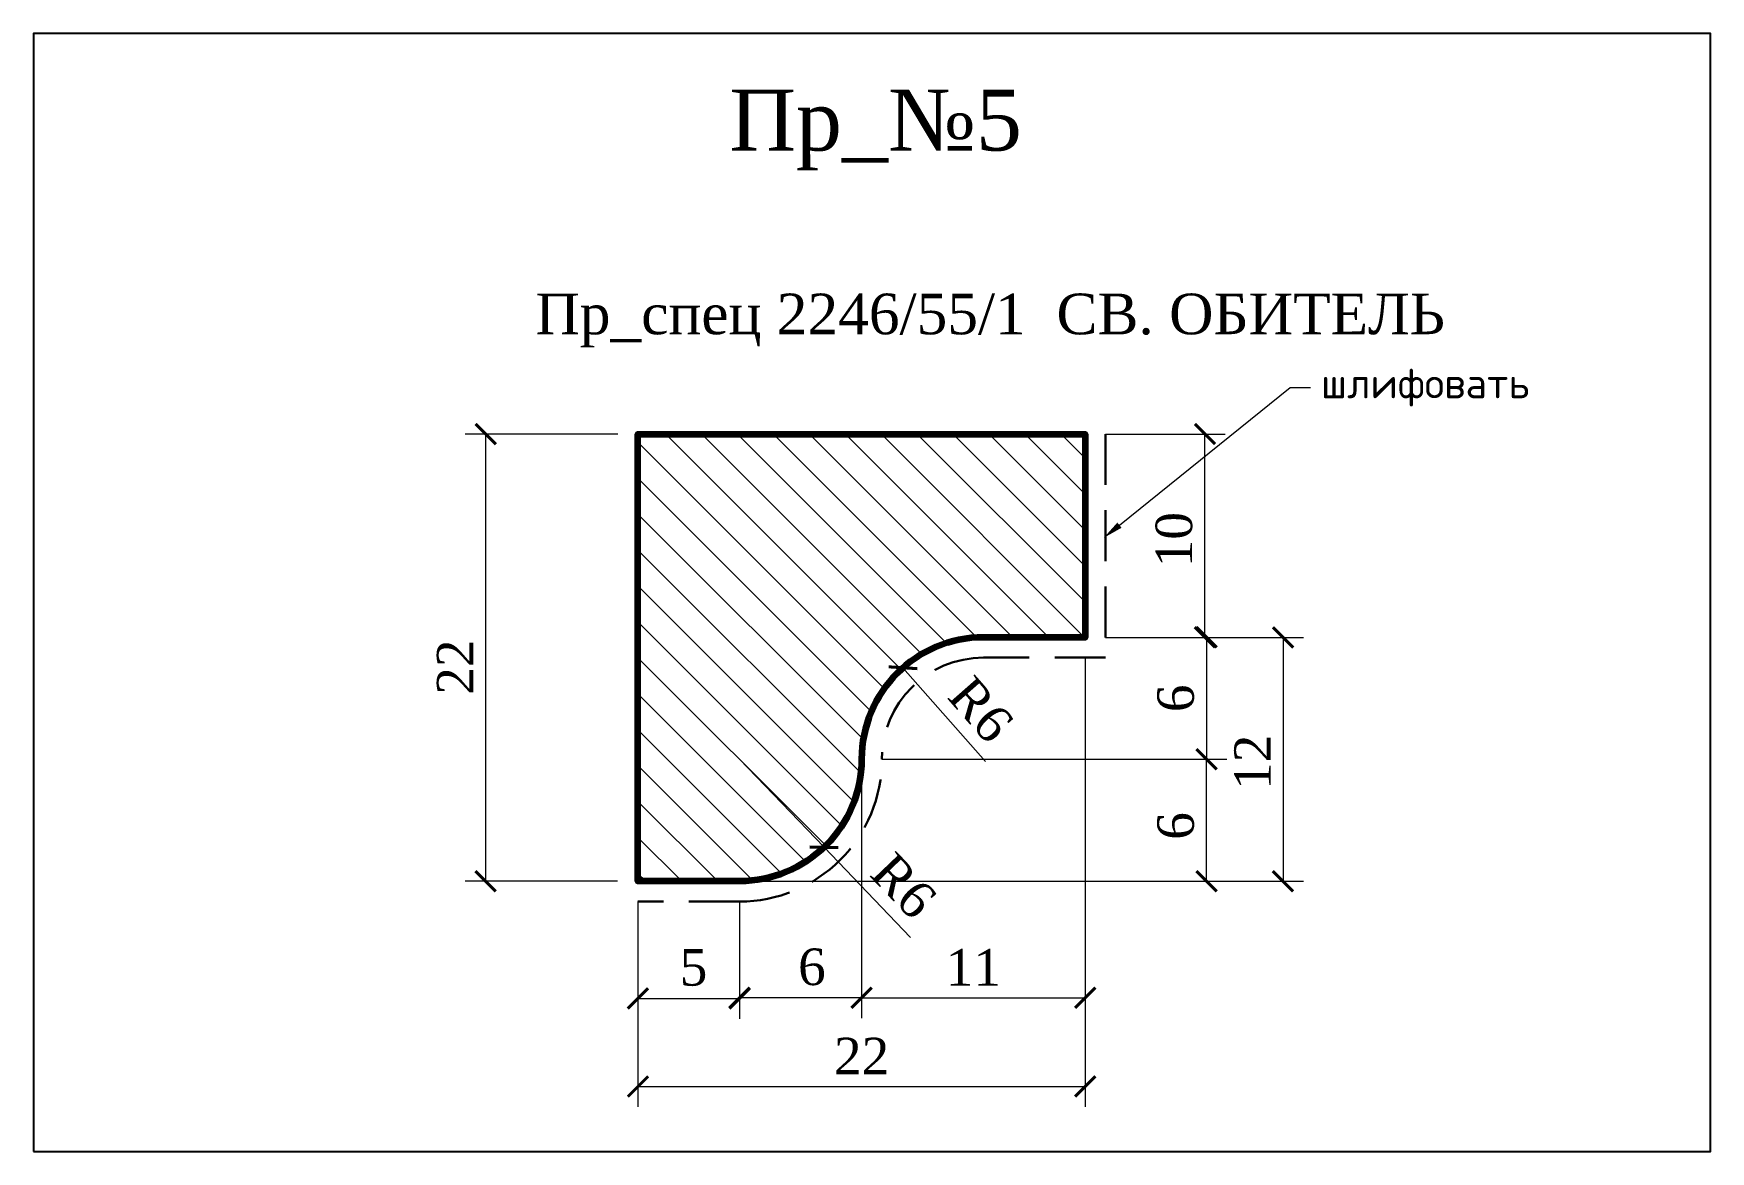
# Model space of a CAD drawing. Header units: millimetres. Extents: x 305545 to 305627.5, y -92347.6 to -92292.6.
import ezdxf
from ezdxf import colors
from ezdxf.entities.mleader import LeaderData, LeaderLine
from ezdxf.math import Vec2, Vec3

# ---------------------------------------------------------------- set-up
doc = ezdxf.new("R2010")
doc.units = ezdxf.units.MM
doc.header["$MEASUREMENT"] = 0
doc.linetypes.add('HIDDEN', pattern=[0.375, 0.25, -0.125])
doc.layers.add('Outside panel', color=7, linetype='Continuous', lineweight=18, true_color=0x7f5e57)
for name, color, linetype, lineweight in [('линия 15', 7, 'Continuous', 15), ('линия 50', 1, 'Continuous', 211), ('служебный слой РАЗМЕРЫ', 7, 'Continuous', 9)]:
    doc.layers.add(name, color=color, linetype=linetype, lineweight=lineweight)
doc.layers.add('размеры в модели', color=7, linetype='Continuous')
doc.styles.add('ELECT', font='times.ttf')
doc.styles.get("Standard").update_dxf_attribs({"font": 'times.ttf'})
doc.styles.add('ЕСКД профили текст', font='isocpeur.ttf')
doc.dimstyles.new('M_1', dxfattribs={"dimtxt": 1.8, "dimasz": 1, "dimexe": 1, "dimexo": 1, "dimgap": 0.6, "dimtad": 1, "dimdec": 0, "dimdsep": 46, "dimtxsty": 'Standard', "dimblk": 'ARCHTICK', "dimcen": -5, "dimclrd": 7, "dimclre": 7, "dimclrt": 7, "dimadec": 0, "dimazin": 0, "dimtfac": 1, "dimtdec": 0, "dimtmove": 0, "dimatfit": 3, "dimfxl": 1, "dimtolj": 1, "dimtzin": 0, "dimlwd": 5, "dimlwe": 5, "dimarcsym": 0})

# ---------------------------------------------------------------- blocks, each defined once
blk = doc.blocks.new('_ArchTick')
at = {"color": 0, "linetype": 'ByBlock', "const_width": 0.15}
blk.add_lwpolyline([(-0.5, -0.5), (0.5, 0.5)], dxfattribs=at)
blk = doc.blocks.new('*D12')
at = {"layer": 'Defpoints', "color": 0, "ltscale": 1000, "transparency": 16777216}
for p in [(305596.707, -92322.263), (305574.707, -92334.263), (305606.44, -92334.263)]:
    blk.add_point(p, dxfattribs=at)
at = {"layer": 'линия 15', "color": 7, "lineweight": 5, "ltscale": 1000, "transparency": 16777216}
for p, q in [((305597.707, -92322.263), (305607.44, -92322.263)), ((305606.44, -92322.263), (305606.44, -92334.263)), ((305575.707, -92334.263), (305607.44, -92334.263))]:
    blk.add_line(p, q, dxfattribs=at)
for p, rotation in [((305606.44, -92322.263), 90), ((305606.44, -92334.263), 270)]:
    blk.add_blockref('_ArchTick', p, dxfattribs=dict(at, rotation=rotation))
at = {"layer": 'линия 15', "color": 7, "ltscale": 1000, "transparency": 16777216, "insert": (305604.94, -92328.411), "char_height": 1.8, "attachment_point": 5, "rotation": 90}
blk.add_mtext('\\A1;12', dxfattribs=at)
blk = doc.blocks.new('*D11')
at = {"layer": 'Defpoints', "color": 0, "ltscale": 1000, "transparency": 16777216}
for p in [(305585.707, -92328.263), (305602.681, -92328.263), (305574.707, -92334.263)]:
    blk.add_point(p, dxfattribs=at)
at = {"layer": 'линия 15', "color": 7, "lineweight": 5, "ltscale": 1000, "transparency": 16777216}
for p, q in [((305586.707, -92328.263), (305603.681, -92328.263)), ((305602.681, -92334.263), (305602.681, -92328.263)), ((305575.707, -92334.263), (305603.681, -92334.263))]:
    blk.add_line(p, q, dxfattribs=at)
for p, rotation in [((305602.681, -92328.263), 90), ((305602.681, -92334.263), 270)]:
    blk.add_blockref('_ArchTick', p, dxfattribs=dict(at, rotation=rotation))
at = {"layer": 'линия 15', "color": 7, "ltscale": 1000, "transparency": 16777216, "insert": (305601.166, -92331.543), "char_height": 1.8, "attachment_point": 5, "rotation": 90}
blk.add_mtext('\\A1;6', dxfattribs=at)
blk = doc.blocks.new('*D10')
at = {"layer": 'Defpoints', "color": 0, "ltscale": 1000, "transparency": 16777216}
for p in [(305574.707, -92334.263), (305579.707, -92334.263), (305579.707, -92340.028)]:
    blk.add_point(p, dxfattribs=at)
at = {"layer": 'линия 15', "color": 7, "lineweight": 5, "ltscale": 1000, "transparency": 16777216}
for p, q in [((305574.707, -92335.263), (305574.707, -92341.028)), ((305579.707, -92335.263), (305579.707, -92341.028)), ((305574.707, -92340.028), (305579.707, -92340.028))]:
    blk.add_line(p, q, dxfattribs=at)
at = {"layer": 'линия 15', "color": 7, "lineweight": 5, "ltscale": 1000, "transparency": 16777216, "rotation": 180}
blk.add_blockref('_ArchTick', (305574.707, -92340.028), dxfattribs=at)
at = {"layer": 'линия 15', "color": 7, "lineweight": 5, "ltscale": 1000, "transparency": 16777216}
blk.add_blockref('_ArchTick', (305579.707, -92340.028), dxfattribs=at)
at = {"layer": 'линия 15', "color": 7, "ltscale": 1000, "transparency": 16777216, "insert": (305577.44, -92338.512), "char_height": 1.8, "attachment_point": 5}
blk.add_mtext('\\A1;5', dxfattribs=at)
blk = doc.blocks.new('*D9')
at = {"layer": 'Defpoints', "color": 0, "ltscale": 1000, "transparency": 16777216}
for p in [(305596.707, -92322.263), (305585.707, -92328.263), (305596.707, -92339.999)]:
    blk.add_point(p, dxfattribs=at)
at = {"layer": 'линия 15', "color": 7, "lineweight": 5, "ltscale": 1000, "transparency": 16777216}
for p, q in [((305596.707, -92323.263), (305596.707, -92340.999)), ((305585.707, -92329.263), (305585.707, -92340.999)), ((305585.707, -92339.999), (305596.707, -92339.999))]:
    blk.add_line(p, q, dxfattribs=at)
at = {"layer": 'линия 15', "color": 7, "lineweight": 5, "ltscale": 1000, "transparency": 16777216, "rotation": 180}
blk.add_blockref('_ArchTick', (305585.707, -92339.999), dxfattribs=at)
at = {"layer": 'линия 15', "color": 7, "lineweight": 5, "ltscale": 1000, "transparency": 16777216}
blk.add_blockref('_ArchTick', (305596.707, -92339.999), dxfattribs=at)
at = {"layer": 'линия 15', "color": 7, "ltscale": 1000, "transparency": 16777216, "insert": (305591.207, -92338.499), "char_height": 1.8, "attachment_point": 5}
blk.add_mtext('\\A1;11', dxfattribs=at)
blk = doc.blocks.new('*D8')
at = {"layer": 'Defpoints', "color": 0, "ltscale": 1000, "transparency": 16777216}
for p in [(305585.707, -92328.263), (305579.707, -92334.263), (305579.707, -92339.999)]:
    blk.add_point(p, dxfattribs=at)
at = {"layer": 'линия 15', "color": 7, "lineweight": 5, "ltscale": 1000, "transparency": 16777216}
for p, q in [((305585.707, -92329.263), (305585.707, -92340.999)), ((305579.707, -92335.263), (305579.707, -92340.999)), ((305585.707, -92339.999), (305579.707, -92339.999))]:
    blk.add_line(p, q, dxfattribs=at)
at = {"layer": 'линия 15', "color": 7, "lineweight": 5, "ltscale": 1000, "transparency": 16777216, "rotation": 180}
blk.add_blockref('_ArchTick', (305579.707, -92339.999), dxfattribs=at)
at = {"layer": 'линия 15', "color": 7, "lineweight": 5, "ltscale": 1000, "transparency": 16777216}
blk.add_blockref('_ArchTick', (305585.707, -92339.999), dxfattribs=at)
at = {"layer": 'линия 15', "color": 7, "ltscale": 1000, "transparency": 16777216, "insert": (305583.263, -92338.484), "char_height": 1.8, "attachment_point": 5}
blk.add_mtext('\\A1;6', dxfattribs=at)
blk = doc.blocks.new('*D7')
at = {"layer": 'Defpoints', "color": 0, "ltscale": 1000, "transparency": 16777216}
for p in [(305596.707, -92312.263), (305602.598, -92312.263), (305596.707, -92322.263)]:
    blk.add_point(p, dxfattribs=at)
at = {"layer": 'линия 15', "color": 7, "lineweight": 5, "ltscale": 1000, "transparency": 16777216}
for p, q in [((305597.707, -92312.263), (305603.598, -92312.263)), ((305602.598, -92322.263), (305602.598, -92312.263)), ((305597.707, -92322.263), (305603.598, -92322.263))]:
    blk.add_line(p, q, dxfattribs=at)
for p, rotation in [((305602.598, -92312.263), 90), ((305602.598, -92322.263), 270)]:
    blk.add_blockref('_ArchTick', p, dxfattribs=dict(at, rotation=rotation))
at = {"layer": 'линия 15', "color": 7, "ltscale": 1000, "transparency": 16777216, "insert": (305601.083, -92317.458), "char_height": 1.8, "attachment_point": 5, "rotation": 90}
blk.add_mtext('\\A1;10', dxfattribs=at)
blk = doc.blocks.new('*D6')
at = {"layer": 'Defpoints', "color": 0, "ltscale": 1000, "transparency": 16777216}
for p in [(305574.707, -92312.263), (305567.211, -92334.263), (305574.706, -92334.263)]:
    blk.add_point(p, dxfattribs=at)
at = {"layer": 'размеры в модели', "color": 7, "lineweight": 5, "ltscale": 1000, "transparency": 16777216}
for p, q in [((305573.707, -92312.263), (305566.211, -92312.263)), ((305567.211, -92312.263), (305567.211, -92334.263)), ((305573.706, -92334.263), (305566.211, -92334.263))]:
    blk.add_line(p, q, dxfattribs=at)
for p, rotation in [((305567.211, -92312.263), 90), ((305567.211, -92334.263), 270)]:
    blk.add_blockref('_ArchTick', p, dxfattribs=dict(at, rotation=rotation))
at = {"layer": 'размеры в модели', "color": 7, "ltscale": 1000, "transparency": 16777216, "insert": (305565.711, -92323.727), "char_height": 1.8, "attachment_point": 5, "rotation": 90}
blk.add_mtext('\\A1;22', dxfattribs=at)
blk = doc.blocks.new('*D5')
at = {"layer": 'Defpoints', "color": 0, "ltscale": 1000, "transparency": 16777216}
for p in [(305596.707, -92322.263), (305574.707, -92334.263), (305596.707, -92344.361)]:
    blk.add_point(p, dxfattribs=at)
at = {"layer": 'размеры в модели', "color": 7, "lineweight": 5, "ltscale": 1000, "transparency": 16777216}
for p, q in [((305596.707, -92323.263), (305596.707, -92345.361)), ((305574.707, -92335.263), (305574.707, -92345.361)), ((305574.707, -92344.361), (305596.707, -92344.361))]:
    blk.add_line(p, q, dxfattribs=at)
at = {"layer": 'размеры в модели', "color": 7, "lineweight": 5, "ltscale": 1000, "transparency": 16777216, "rotation": 180}
blk.add_blockref('_ArchTick', (305574.707, -92344.361), dxfattribs=at)
at = {"layer": 'размеры в модели', "color": 7, "lineweight": 5, "ltscale": 1000, "transparency": 16777216}
blk.add_blockref('_ArchTick', (305596.707, -92344.361), dxfattribs=at)
at = {"layer": 'размеры в модели', "color": 7, "ltscale": 1000, "transparency": 16777216, "insert": (305585.708, -92342.861), "char_height": 1.8, "attachment_point": 5}
blk.add_mtext('\\A1;22', dxfattribs=at)
blk = doc.blocks.new('*D4')
at = {"layer": 'Defpoints', "color": 0, "ltscale": 1000, "transparency": 16777216}
for p in [(305596.707, -92322.263), (305585.707, -92328.263), (305602.681, -92328.263)]:
    blk.add_point(p, dxfattribs=at)
at = {"layer": 'размеры в модели', "color": 7, "lineweight": 5, "ltscale": 1000, "transparency": 16777216}
for p, q in [((305597.707, -92322.263), (305603.681, -92322.263)), ((305602.681, -92322.263), (305602.681, -92328.263)), ((305586.707, -92328.263), (305603.681, -92328.263))]:
    blk.add_line(p, q, dxfattribs=at)
for p, rotation in [((305602.681, -92322.263), 90), ((305602.681, -92328.263), 270)]:
    blk.add_blockref('_ArchTick', p, dxfattribs=dict(at, rotation=rotation))
at = {"layer": 'размеры в модели', "color": 7, "ltscale": 1000, "transparency": 16777216, "insert": (305601.166, -92325.263), "char_height": 1.8, "attachment_point": 5, "rotation": 90}
blk.add_mtext('\\A1;6', dxfattribs=at)
blk = doc.blocks.new('*D3')
at = {"layer": 'Defpoints', "color": 0, "ltscale": 1000, "transparency": 16777216}
for p in [(305579.707, -92328.263), (305583.86, -92332.594)]:
    blk.add_point(p, dxfattribs=at)
at = {"layer": 'размеры в модели', "color": 7, "lineweight": 5, "ltscale": 1000, "transparency": 16777216}
for p in [(305579.707, -92328.263), (305588.119, -92337.036)]:
    blk.add_line(p, (305583.86, -92332.594), dxfattribs=at)
at = {"layer": 'размеры в модели', "color": 7, "lineweight": 5, "ltscale": 1000, "transparency": 16777216, "rotation": 133.7987298528971}
blk.add_blockref('_ArchTick', (305583.86, -92332.594), dxfattribs=at)
at = {"layer": 'размеры в модели', "color": 7, "ltscale": 1000, "transparency": 16777216, "insert": (305587.775, -92334.488), "char_height": 1.8, "attachment_point": 5, "rotation": 313.79873}
blk.add_mtext('\\A1;R6', dxfattribs=at)
blk = doc.blocks.new('*D2')
at = {"layer": 'Defpoints', "color": 0, "ltscale": 1000, "transparency": 16777216}
for p in [(305587.743, -92323.759), (305591.707, -92328.263)]:
    blk.add_point(p, dxfattribs=at)
at = {"layer": 'размеры в модели', "color": 7, "lineweight": 5, "ltscale": 1000, "transparency": 16777216}
blk.add_line((305591.808, -92328.379), (305587.743, -92323.759), dxfattribs=at)
at = {"layer": 'размеры в модели', "color": 7, "lineweight": 5, "ltscale": 1000, "transparency": 16777216, "rotation": 131.343695257967}
blk.add_blockref('_ArchTick', (305587.743, -92323.759), dxfattribs=at)
at = {"layer": 'размеры в модели', "color": 7, "ltscale": 1000, "transparency": 16777216, "insert": (305591.574, -92325.818), "char_height": 1.8, "attachment_point": 5, "rotation": 311.3437}
blk.add_mtext('\\A1;R6', dxfattribs=at)

msp = doc.modelspace()

# ---------------------------------------------------------------- hatches: boundary and pattern name
at = {"layer": 'Outside panel', "ltscale": 1000}
h = msp.add_hatch(dxfattribs=at)
h.set_pattern_fill('ANSI31', color=256, scale=10, angle=90)
h.set_pattern_definition([(135, (-5777.7194, 5092.2285), (-0.8838834765, -0.8838834765), [])])
edge = h.paths.add_edge_path()
edge.add_line((305579.707, -92334.263), (305574.707, -92334.263))
edge.add_line((305574.707, -92334.263), (305574.707, -92312.263))
edge.add_line((305574.707, -92312.263), (305596.707, -92312.263))
edge.add_line((305596.707, -92312.263), (305596.707, -92322.263))
edge.add_line((305596.707, -92322.263), (305591.707, -92322.263))
edge.add_arc((305591.707, -92328.263), 6, 90.00003, 179.99962)
edge.add_arc((305579.707, -92328.263), 6, -90, 0, ccw=False)

# ---------------------------------------------------------------- linework, layer by layer
at = {"color": 6, "ltscale": 1000}
msp.add_lwpolyline([(305544.969, -92347.557), (305627.469, -92347.557), (305627.469, -92292.557), (305544.969, -92292.557)], close=True, dxfattribs=at)
at = {"layer": 'линия 50', "color": 7}
msp.add_lwpolyline([(305579.707, -92334.263), (305574.707, -92334.263), (305574.707, -92312.263), (305596.707, -92312.263), (305596.707, -92322.263), (305591.707, -92322.263, 0.414212), (305585.707, -92328.263, -0.414214), (305579.707, -92334.263)], format="xyb", dxfattribs=at)
at = {"layer": 'линия 50', "color": 1, "linetype": 'HIDDEN', "lineweight": 30, "ltscale": 10, "true_color": 0xff0909}
msp.add_lwpolyline([(305597.707, -92312.263), (305597.707, -92323.263), (305591.707, -92323.263, 0.414212), (305586.707, -92328.263, -0.414214), (305579.707, -92335.263)], format="xyb", dxfattribs=at)
msp.add_lwpolyline([(305579.707, -92335.263), (305574.706, -92335.263)], dxfattribs=at)

# ---------------------------------------------------------------- texts
at = {"color": 5, "ltscale": 1000, "style": 'ELECT'}
msp.add_text('Пр_№5', height=3, dxfattribs=at).set_placement((305579.205, -92298.313))
at = {"color": 7, "ltscale": 1000, "insert": (305569.662, -92305.351), "char_height": 2, "width": 129.67333, "attachment_point": 1, "line_spacing_factor": 1.5, "style": 'ELECT'}
msp.add_mtext('Пр_спец 2246/55/1  СВ. ОБИТЕЛЬ ', dxfattribs=at)

# ---------------------------------------------------------------- dimensions: what is measured, and where the dimension line sits
at = {"layer": 'линия 15', "color": 5, "ltscale": 1000}
for base, p1, p2, picture, middle in [((305602.598, -92312.263), (305596.707, -92322.263), (305596.707, -92312.263), '*D7', (305602.598, -92317.458)), ((305606.44, -92334.263), (305596.707, -92322.263), (305574.707, -92334.263), '*D12', (305606.44, -92328.411)), ((305602.681, -92328.263), (305574.707, -92334.263), (305585.707, -92328.263), '*D11', (305602.681, -92331.543))]:
    dim = msp.add_linear_dim(base=base, p1=p1, p2=p2, angle=90, dimstyle='M_1', dxfattribs=at)
    dim.commit()
    dim.dimension.update_dxf_attribs({"geometry": picture, "text_midpoint": middle, "dimtype": 128})
for base, p1, p2, picture, middle in [((305596.707, -92339.999), (305585.707, -92328.263), (305596.707, -92322.263), '*D9', (305591.207, -92339.999)), ((305579.707, -92339.999), (305585.707, -92328.263), (305579.707, -92334.263), '*D8', (305583.263, -92339.999)), ((305579.707, -92340.028), (305574.707, -92334.263), (305579.707, -92334.263), '*D10', (305577.44, -92340.028))]:
    dim = msp.add_linear_dim(base=base, p1=p1, p2=p2, dimstyle='M_1', dxfattribs=at)
    dim.commit()
    dim.dimension.update_dxf_attribs({"geometry": picture, "text_midpoint": middle, "dimtype": 128})
at = {"layer": 'размеры в модели', "color": 5, "ltscale": 1000}
for base, p1, p2, picture, middle in [((305567.211, -92334.263), (305574.707, -92312.263), (305574.706, -92334.263), '*D6', (305567.211, -92323.727)), ((305602.681, -92328.263), (305596.707, -92322.263), (305585.707, -92328.263), '*D4', (305602.681, -92325.263))]:
    dim = msp.add_linear_dim(base=base, p1=p1, p2=p2, angle=90, dimstyle='M_1', dxfattribs=at)
    dim.commit()
    dim.dimension.update_dxf_attribs({"geometry": picture, "text_midpoint": middle, "dimtype": 128})
dim = msp.add_linear_dim(base=(305596.707, -92344.361), p1=(305574.707, -92334.263), p2=(305596.707, -92322.263), dimstyle='M_1', dxfattribs=at)
dim.commit()
dim.dimension.update_dxf_attribs({"geometry": '*D5', "text_midpoint": (305585.708, -92344.361), "dimtype": 128})
dim = msp.add_radius_dim(center=(305591.707, -92328.263), mpoint=(305587.743, -92323.759), dimstyle='M_1', dxfattribs=at)
dim.commit()
dim.dimension.update_dxf_attribs({"geometry": '*D2', "text_midpoint": (305590.436, -92326.82), "dimtype": 132})
dim = msp.add_radius_dim(center=(305579.707, -92328.263), mpoint=(305583.86, -92332.594), dimstyle='M_1', dxfattribs=at)
dim.commit()
dim.dimension.update_dxf_attribs({"geometry": '*D3', "text_midpoint": (305587.775, -92334.488)})

# ---------------------------------------------------------------- leaders
at = {"layer": 'служебный слой РАЗМЕРЫ'}
ml = msp.add_multileader_mtext('Standard', dxfattribs=at)
ml.set_content('\\A1;шлифовать', color=256, style='ЕСКД профили текст')
ml.set_leader_properties(color=256, linetype='ByLayer', lineweight=-1)
ml.build(insert=Vec2(0, 0))
ml.multileader.update_dxf_attribs({"dogleg_length": 1, "arrow_head_size": 1})
ctx = ml.context
ctx.base_point, ctx.char_height, ctx.arrow_head_size, ctx.landing_gap_size, ctx.plane_origin = Vec3(305607.798, -92309.979), 1.5, 1, 0.5, Vec3(305626.833, -92279.124)
notes = []
notes.append((ctx, [(1, (1, 1, 0), (305606.798, -92309.979), (1, 0), 1, [(0, [(305597.614, -92317.372)], 0, [])])]))
ctx.mtext.insert, ctx.mtext.flow_direction = Vec3(305608.298, -92309.004), 5
for ctx, leaders in notes:
    for number, flags, end, landing, length, lines in leaders:
        leader = LeaderData()
        leader.index, (leader.has_last_leader_line, leader.has_dogleg_vector, leader.attachment_direction) = number, flags
        leader.last_leader_point, leader.dogleg_vector, leader.dogleg_length = Vec3(end), Vec3(landing), length
        for number, points, colour, breaks in lines:
            line = LeaderLine()
            line.index, line.vertices, line.color, line.breaks = number, Vec3.list(points), colors.encode_raw_color(colour), breaks
            leader.lines.append(line)
        ctx.leaders.append(leader)

doc.saveas('drawing.dxf')
